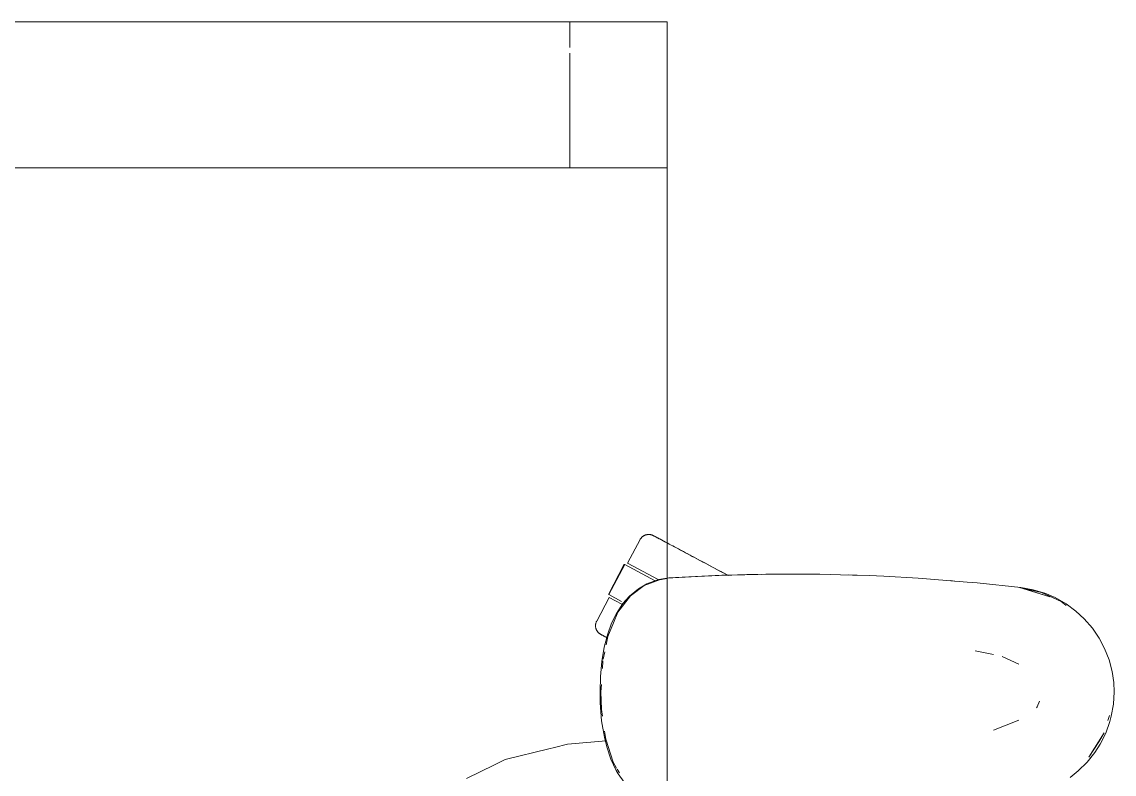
# Model space of a CAD drawing. Header units: millimetres. Extents: x 79795 to 317870, y -36033 to 97293.
# Drawn here: x 215257.6 to 215706.6, y 10690.5 to 10999.8 of the extents above; entities that cross this region are included whole.
import ezdxf

# ---------------------------------------------------------------- set-up
doc = ezdxf.new("R2010")
doc.units = ezdxf.units.MM
doc.header["$MEASUREMENT"] = 0
doc.layers.add('G-IMPT', color=8, linetype='CONTINUOUS', lineweight=9)
doc.layers.add('I-FURN', color=8, linetype='CONTINUOUS', lineweight=9)

msp = doc.modelspace()

# ---------------------------------------------------------------- linework, layer by layer
at = {"layer": 'G-IMPT'}
for p, q in [((215523.53, 10771.18), (215521.88, 10770.92)), ((215545.31, 10772.26), (215523.53, 10771.18)), ((215544.1, 10772.22), (215523.53, 10771.18)), ((215523.53, 10771.18), (215525.13, 10771.29)), ((215545.31, 10772.26), (215525.13, 10771.29)), ((215565.5, 10772.73), (215544.1, 10772.22)), ((215555.66, 10772.57), (215544.1, 10772.22)), ((215544.1, 10772.22), (215545.31, 10772.26)), ((215565.5, 10772.73), (215545.31, 10772.26)), ((215555.66, 10772.57), (215574.89, 10772.77)), ((215565.5, 10772.73), (215555.66, 10772.57)), ((215585.68, 10772.68), (215555.66, 10772.57)), ((215563.46, 10772.71), (215561.55, 10772.64)), ((215566.4, 10772.68), (215563.46, 10772.71)), ((215585.68, 10772.68), (215565.5, 10772.73)), ((215585.68, 10772.68), (215574.89, 10772.77)), ((215585.68, 10772.68), (215594.1, 10772.52)), ((215605.86, 10772.13), (215594.1, 10772.52)), ((215599.04, 10772.38), (215597.54, 10772.39)), ((215600.97, 10772.27), (215599.04, 10772.38)), ((215605.86, 10772.13), (215611.88, 10771.87)), ((215626.02, 10771.06), (215611.88, 10771.87)), ((215631.11, 10770.74), (215626.02, 10771.06)), ((215511.06, 10766.76), (215507.32, 10763.68)), ((215513.47, 10768.05), (215507.84, 10763.88)), ((215514.5, 10768.72), (215511.06, 10766.76)), ((215519.66, 10770.46), (215513.47, 10768.05)), ((215514.5, 10768.72), (215518.14, 10770.11)), ((215519.49, 10770.48), (215518.14, 10770.11)), ((215519.49, 10770.48), (215521.88, 10770.92)), ((215519.66, 10770.46), (215522.83, 10770.94)), ((215631.11, 10770.74), (215646.17, 10769.49)), ((215639.29, 10770.09), (215640.97, 10769.92)), ((215646.17, 10769.49), (215650.3, 10769.14)), ((215650.3, 10769.14), (215668.22, 10767.24)), ((215667.71, 10767.24), (215680.17, 10763.41)), ((215667.71, 10767.24), (215671.03, 10766.32)), ((215668.22, 10767.24), (215673.27, 10766.34)), ((215676.68, 10765.2), (215668.28, 10767.11)), ((215507.84, 10763.88), (215502.63, 10757.09)), ((215504.66, 10760.64), (215507.32, 10763.68)), ((215680.17, 10763.41), (215671.03, 10766.32)), ((215678.13, 10764.88), (215673.27, 10766.34)), ((215676.68, 10765.2), (215684.74, 10761.46)), ((215682.37, 10763.07), (215678.13, 10764.88)), ((215682.37, 10763.07), (215686.81, 10760.55)), ((215502, 10756.6), (215504.66, 10760.64)), ((215686.85, 10759.86), (215684.74, 10761.46)), ((215690.89, 10757.56), (215686.81, 10760.55)), ((215690.89, 10757.56), (215694.33, 10754.39)), ((215502, 10756.6), (215500.02, 10752.52)), ((215502.63, 10757.09), (215500.79, 10752.7)), ((215697.65, 10750.56), (215694.33, 10754.39)), ((215498.43, 10748.19), (215500.02, 10752.52)), ((215498.46, 10747.07), (215500.79, 10752.7)), ((215700.48, 10746.39), (215697.65, 10750.56)), ((215498.43, 10748.19), (215497, 10742.71)), ((215498.46, 10747.07), (215497.75, 10743.61)), ((215700.48, 10746.39), (215702.67, 10742.23)), ((215496, 10736.78), (215497, 10742.71)), ((215497.19, 10740.86), (215496.56, 10737.81)), ((215649.51, 10741.27), (215656.94, 10739.7)), ((215702.67, 10742.23), (215704.51, 10737.52)), ((215496, 10736.78), (215495.44, 10730.63)), ((215496.42, 10737.11), (215496.22, 10733.91)), ((215667.34, 10735.67), (215660.56, 10738.93)), ((215705.77, 10732.65), (215704.51, 10737.52)), ((215495.26, 10724.29), (215495.44, 10730.63)), ((215705.77, 10732.65), (215706.42, 10728.14)), ((215495.82, 10727.4), (215495.63, 10724.29)), ((215706.59, 10724.29), (215706.42, 10728.14)), ((215495.35, 10719.78), (215495.26, 10724.29)), ((215495.86, 10717.12), (215495.63, 10724.29)), ((215706.59, 10724.29), (215706.29, 10719.25)), ((215495.35, 10719.78), (215495.92, 10712.47)), ((215495.86, 10717.12), (215496.26, 10714.34)), ((215674.96, 10718.24), (215674.66, 10717.79)), ((215675.97, 10720.46), (215674.96, 10718.24)), ((215706.29, 10719.25), (215705.41, 10714.3)), ((215657.01, 10708.57), (215667.43, 10712.71)), ((215704.05, 10712.61), (215704.67, 10714.64)), ((215705.41, 10714.3), (215704.85, 10712.17)), ((215497.04, 10705.7), (215495.92, 10712.47)), ((215497.13, 10708.15), (215497.59, 10704.86)), ((215703.14, 10707.4), (215704.85, 10712.17)), ((215497.72, 10704.24), (215481.84, 10702.8)), ((215498.02, 10701.78), (215497.04, 10705.7)), ((215497.59, 10704.86), (215500.62, 10695.47)), ((215702.49, 10707.49), (215696.17, 10697.54)), ((215700.33, 10703.82), (215696.17, 10697.54)), ((215702.49, 10707.49), (215700.33, 10703.82)), ((215703.14, 10707.4), (215700.9, 10702.89)), ((215456.24, 10696.52), (215474.18, 10700.92)), ((215474.18, 10700.92), (215476.55, 10701.5)), ((215481.84, 10702.8), (215476.55, 10701.5)), ((215498.02, 10701.78), (215499.76, 10696.69)), ((215695.44, 10695.37), (215698.63, 10699.34)), ((215700.9, 10702.89), (215698.63, 10699.34)), ((215451.88, 10694.37), (215456.24, 10696.52)), ((215499.76, 10696.69), (215501.96, 10692.05)), ((215500.62, 10695.47), (215502.09, 10693.02)), ((215695.44, 10695.37), (215691.84, 10691.82)), ((215451.88, 10694.37), (215440.41, 10688.72)), ((215501.96, 10692.05), (215502.77, 10690.68)), ((215502.37, 10692.55), (215503.23, 10691.11)), ((215505.21, 10687.22), (215502.77, 10690.68)), ((215691.84, 10691.82), (215688.53, 10689.19))]:
    msp.add_line(p, q, dxfattribs=at)
at = {"layer": 'I-FURN'}
for p, q in [((214726.83, 10999.83), (215522.83, 10999.83)), ((215522.83, 10999.83), (214726.83, 10999.83)), ((214726.83, 10999.83), (215522.83, 10999.83)), ((215482.83, 10999.83), (214762.83, 10999.83)), ((215522.83, 10999.83), (215482.83, 10999.83)), ((215482.83, 10989.25), (215482.83, 10999.83)), ((215482.83, 10989.25), (215482.83, 10999.83)), ((215522.83, 10939.83), (215522.83, 10999.83)), ((215522.83, 10999.83), (215522.83, 10939.83)), ((215522.83, 9399.83), (215522.83, 10999.83)), ((215522.83, 10999.83), (215522.83, 9399.83)), ((215482.83, 10939.83), (215482.83, 10986.93)), ((215482.83, 10939.83), (215482.83, 10986.93)), ((214762.83, 10939.83), (215482.83, 10939.83)), ((215522.83, 10939.83), (215087.83, 10939.83)), ((215482.83, 10939.83), (215522.83, 10939.83)), ((215514.29, 10788.94), (215514.45, 10788.97)), ((215514.45, 10788.97), (215514.6, 10789)), ((215514.6, 10789), (215514.76, 10789.03)), ((215514.76, 10789.03), (215514.92, 10789.04)), ((215514.92, 10789.04), (215515.09, 10789.05)), ((215515.09, 10789.05), (215515.25, 10789.06)), ((215515.25, 10789.06), (215515.41, 10789.05)), ((215515.41, 10789.05), (215515.57, 10789.04)), ((215515.57, 10789.04), (215515.73, 10789.03)), ((215515.73, 10789.03), (215515.89, 10789.01)), ((215515.89, 10789.01), (215516.05, 10788.98)), ((215516.05, 10788.98), (215516.2, 10788.94)), ((215511.7, 10786.92), (215506.55, 10777.23)), ((215511.7, 10786.92), (215511.78, 10787.06)), ((215511.78, 10787.06), (215511.86, 10787.2)), ((215511.86, 10787.2), (215511.95, 10787.33)), ((215511.95, 10787.33), (215512.04, 10787.46)), ((215512.04, 10787.46), (215512.14, 10787.59)), ((215512.14, 10787.59), (215512.25, 10787.71)), ((215512.25, 10787.71), (215512.36, 10787.83)), ((215512.36, 10787.83), (215512.47, 10787.94)), ((215512.47, 10787.94), (215512.59, 10788.05)), ((215512.59, 10788.05), (215512.71, 10788.16)), ((215512.71, 10788.16), (215512.84, 10788.25)), ((215512.84, 10788.25), (215512.97, 10788.35)), ((215512.97, 10788.35), (215513.11, 10788.44)), ((215513.11, 10788.44), (215513.25, 10788.52)), ((215513.25, 10788.52), (215513.39, 10788.6)), ((215513.39, 10788.6), (215513.53, 10788.67)), ((215513.53, 10788.67), (215513.68, 10788.74)), ((215513.68, 10788.74), (215513.83, 10788.8)), ((215513.83, 10788.8), (215513.98, 10788.85)), ((215513.98, 10788.85), (215514.13, 10788.9)), ((215514.13, 10788.9), (215514.29, 10788.94)), ((215516.2, 10788.94), (215516.36, 10788.9)), ((215516.36, 10788.9), (215516.51, 10788.85)), ((215516.51, 10788.85), (215516.67, 10788.8)), ((215516.67, 10788.8), (215516.82, 10788.74)), ((215516.82, 10788.74), (215516.96, 10788.68)), ((215516.96, 10788.68), (215517.11, 10788.61)), ((215517.11, 10788.61), (215517.15, 10788.59)), ((215517.15, 10788.59), (215517.17, 10788.57)), ((215517.15, 10788.58), (215517.15, 10788.59)), ((215517.19, 10788.56), (215517.15, 10788.58)), ((215517.17, 10788.57), (215517.23, 10788.54)), ((215517.28, 10788.52), (215517.19, 10788.56)), ((215517.23, 10788.54), (215517.33, 10788.49)), ((215517.4, 10788.45), (215517.28, 10788.52)), ((215517.33, 10788.49), (215517.47, 10788.41)), ((215517.56, 10788.37), (215517.4, 10788.45)), ((215517.47, 10788.41), (215517.65, 10788.32)), ((215517.76, 10788.26), (215517.56, 10788.37)), ((215517.65, 10788.32), (215517.87, 10788.2)), ((215518, 10788.13), (215517.76, 10788.26)), ((215517.87, 10788.2), (215518.13, 10788.06)), ((215518.28, 10787.98), (215518, 10788.13)), ((215518.13, 10788.06), (215518.42, 10787.91)), ((215518.6, 10787.81), (215518.28, 10787.98)), ((215518.42, 10787.91), (215518.76, 10787.73)), ((215518.96, 10787.62), (215518.6, 10787.81)), ((215518.76, 10787.73), (215519.13, 10787.53)), ((215519.35, 10787.41), (215518.96, 10787.62)), ((215519.13, 10787.53), (215519.54, 10787.31)), ((215519.78, 10787.19), (215519.35, 10787.41)), ((215519.54, 10787.31), (215519.99, 10787.07)), ((215520.24, 10786.94), (215519.78, 10787.19)), ((215519.99, 10787.07), (215520.47, 10786.82)), ((215520.74, 10786.67), (215520.24, 10786.94)), ((215520.47, 10786.82), (215520.99, 10786.54)), ((215521.28, 10786.39), (215520.74, 10786.67)), ((215520.99, 10786.54), (215521.54, 10786.25)), ((215521.85, 10786.09), (215521.28, 10786.39)), ((215521.54, 10786.25), (215522.12, 10785.94)), ((215522.45, 10785.77), (215521.85, 10786.09)), ((215523.08, 10785.43), (215522.45, 10785.77)), ((215523.75, 10785.08), (215523.08, 10785.43)), ((215524.44, 10784.71), (215523.75, 10785.08)), ((215525.16, 10784.32), (215524.44, 10784.71)), ((215525.91, 10783.92), (215525.16, 10784.32)), ((215526.69, 10783.51), (215525.91, 10783.92)), ((215527.49, 10783.09), (215526.69, 10783.51)), ((215528.32, 10782.65), (215527.49, 10783.09)), ((215527.87, 10782.88), (215528.7, 10782.44)), ((215529.16, 10782.2), (215528.32, 10782.65)), ((215528.7, 10782.44), (215529.56, 10781.99)), ((215530.03, 10781.73), (215529.16, 10782.2)), ((215529.56, 10781.99), (215530.44, 10781.52)), ((215530.92, 10781.26), (215530.03, 10781.73)), ((215530.44, 10781.52), (215531.33, 10781.04)), ((215531.82, 10780.78), (215530.92, 10781.26)), ((215531.33, 10781.04), (215532.25, 10780.56)), ((215532.75, 10780.29), (215531.82, 10780.78)), ((215532.25, 10780.56), (215533.18, 10780.06)), ((215533.68, 10779.79), (215532.75, 10780.29)), ((215533.18, 10780.06), (215534.12, 10779.56)), ((215505.25, 10776.79), (215498.68, 10764.43)), ((215498.85, 10764.34), (215505.42, 10776.7)), ((215505.42, 10776.7), (215517.93, 10770.05)), ((215519.21, 10770.5), (215506.55, 10777.23)), ((215534.64, 10779.29), (215533.68, 10779.79)), ((215534.12, 10779.56), (215535.08, 10779.05)), ((215535.6, 10778.77), (215534.64, 10779.29)), ((215535.08, 10779.05), (215536.05, 10778.54)), ((215536.57, 10778.26), (215535.6, 10778.77)), ((215536.05, 10778.54), (215537.02, 10778.02)), ((215537.56, 10777.73), (215536.57, 10778.26)), ((215537.02, 10778.02), (215538.01, 10777.49)), ((215538.55, 10777.21), (215537.56, 10777.73)), ((215538.01, 10777.49), (215539.01, 10776.96)), ((215539.54, 10776.68), (215538.55, 10777.21)), ((215539.01, 10776.96), (215540.01, 10776.43)), ((215540.55, 10776.14), (215539.54, 10776.68)), ((215540.01, 10776.43), (215541.01, 10775.9)), ((215541.55, 10775.61), (215540.55, 10776.14)), ((215541.01, 10775.9), (215542.01, 10775.36)), ((215542.56, 10775.08), (215541.55, 10775.61)), ((215542.01, 10775.36), (215543.02, 10774.83)), ((215543.56, 10774.54), (215542.56, 10775.08)), ((215543.02, 10774.83), (215544.02, 10774.3)), ((215544.56, 10774.01), (215543.56, 10774.54)), ((215544.02, 10774.3), (215545.02, 10773.76)), ((215545.56, 10773.48), (215544.56, 10774.01)), ((215545.02, 10773.76), (215546.02, 10773.23)), ((215546.56, 10772.95), (215545.56, 10773.48)), ((215546.02, 10773.23), (215547.01, 10772.71)), ((215547.54, 10772.42), (215546.56, 10772.95)), ((215547.01, 10772.71), (215548, 10772.18)), ((215499.04, 10763.11), (215493.89, 10753.42)), ((215504.14, 10761.52), (215498.85, 10764.34)), ((215504.23, 10760.35), (215499.04, 10763.11)), ((215493.67, 10752.94), (215493.73, 10753.09)), ((215493.73, 10753.09), (215493.79, 10753.24)), ((215493.79, 10753.24), (215493.86, 10753.38)), ((215493.86, 10753.38), (215493.89, 10753.42)), ((215493.41, 10751.52), (215493.42, 10751.68)), ((215493.42, 10751.36), (215493.41, 10751.52)), ((215493.42, 10751.68), (215493.43, 10751.84)), ((215493.43, 10751.2), (215493.42, 10751.36)), ((215493.43, 10751.84), (215493.44, 10752)), ((215493.44, 10751.04), (215493.43, 10751.2)), ((215493.44, 10752), (215493.46, 10752.16)), ((215493.47, 10750.88), (215493.44, 10751.04)), ((215493.46, 10752.16), (215493.49, 10752.32)), ((215493.5, 10750.72), (215493.47, 10750.88)), ((215493.49, 10752.32), (215493.53, 10752.48)), ((215493.53, 10750.56), (215493.5, 10750.72)), ((215493.53, 10752.48), (215493.57, 10752.63)), ((215493.57, 10750.41), (215493.53, 10750.56)), ((215493.57, 10752.63), (215493.62, 10752.79)), ((215493.62, 10750.25), (215493.57, 10750.41)), ((215493.62, 10752.79), (215493.67, 10752.94)), ((215493.67, 10750.1), (215493.62, 10750.25)), ((215493.73, 10749.95), (215493.67, 10750.1)), ((215493.8, 10749.8), (215493.73, 10749.95)), ((215493.87, 10749.66), (215493.8, 10749.8)), ((215493.95, 10749.52), (215493.87, 10749.66)), ((215494.03, 10749.38), (215493.95, 10749.52)), ((215494.12, 10749.25), (215494.03, 10749.38)), ((215494.22, 10749.11), (215494.12, 10749.25)), ((215494.32, 10748.99), (215494.22, 10749.11)), ((215494.42, 10748.86), (215494.32, 10748.99)), ((215494.53, 10748.75), (215494.42, 10748.86)), ((215494.64, 10748.63), (215494.53, 10748.75)), ((215494.76, 10748.52), (215494.64, 10748.63)), ((215494.88, 10748.42), (215494.76, 10748.52)), ((215495.01, 10748.32), (215494.88, 10748.42)), ((215495.14, 10748.22), (215495.01, 10748.32)), ((215495.27, 10748.13), (215495.14, 10748.22)), ((215495.41, 10748.05), (215495.27, 10748.13)), ((215495.55, 10747.97), (215495.41, 10748.05)), ((215495.56, 10747.97), (215495.55, 10747.97)), ((215495.55, 10747.97), (215495.57, 10747.96)), ((215495.6, 10747.94), (215495.56, 10747.97)), ((215495.57, 10747.96), (215495.63, 10747.93)), ((215495.68, 10747.9), (215495.6, 10747.94)), ((215495.63, 10747.93), (215495.73, 10747.87)), ((215495.8, 10747.84), (215495.68, 10747.9)), ((215495.73, 10747.87), (215495.87, 10747.8)), ((215495.96, 10747.75), (215495.8, 10747.84)), ((215495.87, 10747.8), (215496.05, 10747.7)), ((215496.17, 10747.64), (215495.96, 10747.75)), ((215496.05, 10747.7), (215496.27, 10747.59)), ((215496.41, 10747.51), (215496.17, 10747.64)), ((215496.27, 10747.59), (215496.53, 10747.45)), ((215496.69, 10747.37), (215496.41, 10747.51)), ((215496.53, 10747.45), (215496.83, 10747.29)), ((215497, 10747.2), (215496.69, 10747.37)), ((215496.83, 10747.29), (215497.16, 10747.11)), ((215497.36, 10747.01), (215497, 10747.2)), ((215497.16, 10747.11), (215497.54, 10746.91)), ((215497.75, 10746.8), (215497.36, 10747.01)), ((215497.54, 10746.91), (215497.95, 10746.7)), ((215498.18, 10746.57), (215497.75, 10746.8))]:
    msp.add_line(p, q, dxfattribs=at)

doc.saveas('drawing.dxf')
